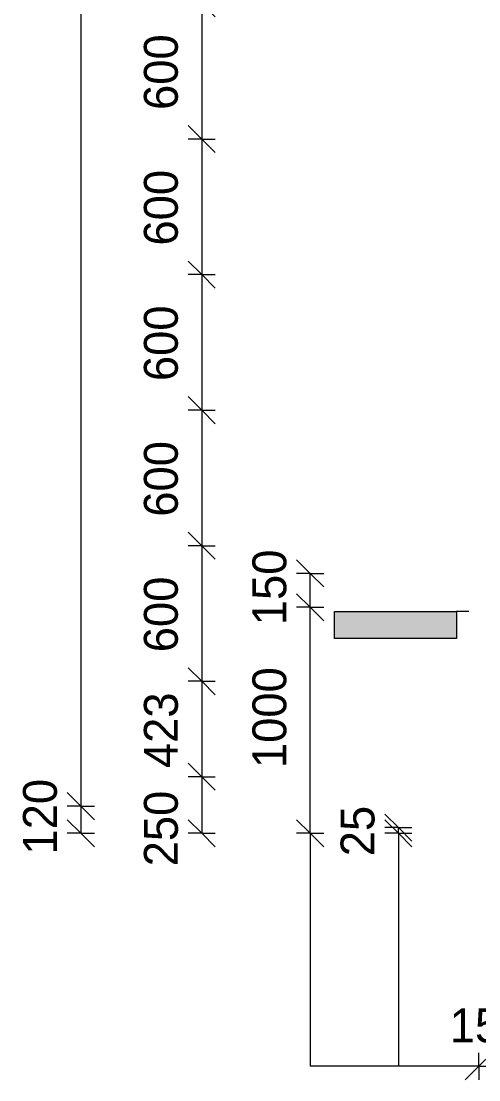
# Model space of a CAD drawing. Header units: millimetres. Extents: x -13510 to 6621, y -2503 to 13671.
# Drawn here: x -8116 to -6091, y -2486 to 2199 of the extents above; entities that cross this region are included whole.
import ezdxf

# ---------------------------------------------------------------- set-up
doc = ezdxf.new("R2010")
doc.units = ezdxf.units.MM
for name, color, linetype, lineweight in [('A-ANNO-DIMS', 211, 'Continuous', 9), ('A-ANNO-DIMS-60', 211, 'Continuous', 9), ('A-DETL-THIN', 151, 'Continuous', 18), ('G-ANNO-SYMB', 111, 'Continuous', 9)]:
    doc.layers.add(name, color=color, linetype=linetype, lineweight=lineweight)
doc.styles.add('Nirmala UI Semilight', font='NirmalaS.ttf', dxfattribs={"height": 150})
doc.dimstyles.new('Arrow_Filled_-_2_5_NI_UI', dxfattribs={"dimscale": 304.8, "dimtxt": 157.104592, "dimasz": 0.393701, "dimexe": 0.19685, "dimexo": 0.0625, "dimgap": 0.19685, "dimtad": 1, "dimdec": 4, "dimzin": 0, "dimdsep": 46, "dimtxsty": 'Nirmala UI Semilight', "dimblk1": 'OBLIQUE', "dimblk2": 'OBLIQUE', "dimsah": 1, "dimcen": 0.09, "dimazin": 0, "dimtfac": 1, "dimtdec": 4, "dimtix": 1, "dimtmove": 0, "dimatfit": 3, "dimfxl": 0.19685, "dimfxlon": 1, "dimtvp": 1, "dimtolj": 1, "dimtzin": 0, "dimarcsym": 2})
doc.dimstyles.new('Arrow_Filled_-_2_5_NI_UI_1', dxfattribs={"dimscale": 304.8, "dimtxt": 157.104592, "dimasz": 0.393701, "dimexe": 0.19685, "dimexo": 0.0625, "dimgap": 0.19685, "dimtad": 1, "dimdec": 4, "dimzin": 0, "dimdsep": 46, "dimtxsty": 'Nirmala UI Semilight', "dimblk1": 'OBLIQUE', "dimblk2": 'OBLIQUE', "dimsah": 1, "dimcen": 0.09, "dimazin": 0, "dimtfac": 1, "dimtdec": 4, "dimtix": 1, "dimtmove": 2, "dimatfit": 3, "dimfxl": 0.19685, "dimfxlon": 1, "dimtvp": 1, "dimtolj": 1, "dimtzin": 0, "dimarcsym": 2})

# ---------------------------------------------------------------- blocks, each defined once
blk = doc.blocks.new('Detail View - M_Section Tail - Filled Horizontal-14034-Elevation Front')
at = {"layer": 'G-ANNO-SYMB'}
blk.add_hatch(color=256, dxfattribs=at).paths.add_polyline_path([(-6189.7, -533.7), (-6189.7, -413.7), (-6729.7, -413.7), (-6729.7, -533.7)])
for p, q in [((-6729.7, -533.7), (-6729.7, -413.7)), ((-6729.7, -413.7), (-6189.7, -413.7)), ((-6189.7, -413.7), (-6189.7, -533.7)), ((-6189.7, -533.7), (-6729.7, -533.7))]:
    blk.add_line(p, q, dxfattribs=at)
blk = doc.blocks.new('DIMBLOCK25-Elevation Front')
at = {"layer": 'A-ANNO-DIMS-60'}
for p, q in [((-6091.2, -2426.2), (-6031.2, -2366.2)), ((-6091.2, -2426.2), (-6091.2, -2366.2)), ((-5941.2, -2426.2), (-5881.2, -2366.2)), ((-5941.2, -2426.2), (-5941.2, -2366.2)), ((-6091.2, -2426.2), (-6151.2, -2486.2)), ((-6091.2, -2426.2), (-5941.2, -2426.2)), ((-6091.2, -2426.2), (-6091.2, -2486.2)), ((-5941.2, -2426.2), (-6001.2, -2486.2)), ((-5941.2, -2426.2), (-5941.2, -2486.2))]:
    blk.add_line(p, q, dxfattribs=at)
at = {"layer": 'A-ANNO-DIMS-60', "color": 0, "insert": (-6219.9, -2170.5), "char_height": 150, "width": 370.196, "attachment_point": 1, "line_spacing_factor": 1.142579, "style": 'Nirmala UI Semilight'}
blk.add_mtext('150', dxfattribs=at)
blk = doc.blocks.new('_Oblique')
at = {"color": 0, "linetype": 'ByBlock', "lineweight": -2}
blk.add_line((-0.5, -0.5), (0.5, 0.5), dxfattribs=at)
blk = doc.blocks.new('DIMBLOCK30-Elevation Front')
at = {"layer": 'A-ANNO-DIMS-60'}
for p, q in [((-6837.1, -395), (-6897.1, -335)), ((-6837.1, -395), (-6897.1, -395)), ((-6837.1, -1395), (-6837.1, -395)), ((-6837.1, -395), (-6777.1, -455)), ((-6837.1, -395), (-6777.1, -395)), ((-6837.1, -1395), (-6897.1, -1335)), ((-6837.1, -1395), (-6897.1, -1395)), ((-6837.1, -1395), (-6777.1, -1455)), ((-6837.1, -1395), (-6777.1, -1395))]:
    blk.add_line(p, q, dxfattribs=at)
at = {"layer": 'A-ANNO-DIMS-60', "color": 0, "insert": (-7092.8, -1106.4), "char_height": 150, "width": 507.305, "attachment_point": 1, "rotation": 90, "line_spacing_factor": 1.142579, "style": 'Nirmala UI Semilight'}
blk.add_mtext('1000', dxfattribs=at)
blk = doc.blocks.new('DIMBLOCK31-Elevation Front')
at = {"layer": 'A-ANNO-DIMS-60'}
for p, q in [((-6837.1, -245), (-6897.1, -185)), ((-6837.1, -245), (-6897.1, -245)), ((-6837.1, -395), (-6837.1, -245)), ((-6837.1, -245), (-6777.1, -305)), ((-6837.1, -245), (-6777.1, -245)), ((-6837.1, -395), (-6897.1, -335)), ((-6837.1, -395), (-6897.1, -395)), ((-6837.1, -395), (-6777.1, -455)), ((-6837.1, -395), (-6777.1, -395))]:
    blk.add_line(p, q, dxfattribs=at)
at = {"layer": 'A-ANNO-DIMS-60', "color": 0, "insert": (-7092.8, -474.2), "char_height": 150, "width": 370.196, "attachment_point": 1, "rotation": 90, "line_spacing_factor": 1.142579, "style": 'Nirmala UI Semilight'}
blk.add_mtext('150', dxfattribs=at)
blk = doc.blocks.new('DIMBLOCK32-Elevation Front')
at = {"layer": 'A-ANNO-DIMS-60'}
for p, q in [((-6447.1, -1370), (-6507.1, -1310)), ((-6447.1, -1395), (-6507.1, -1335)), ((-6447.1, -1370), (-6507.1, -1370)), ((-6447.1, -1395), (-6507.1, -1395)), ((-6447.1, -1395), (-6447.1, -1370)), ((-6447.1, -1370), (-6387.1, -1430)), ((-6447.1, -1370), (-6387.1, -1370)), ((-6447.1, -1395), (-6387.1, -1455)), ((-6447.1, -1395), (-6387.1, -1395))]:
    blk.add_line(p, q, dxfattribs=at)
at = {"layer": 'A-ANNO-DIMS-60', "color": 0, "insert": (-6702.8, -1496.8), "char_height": 150, "width": 274.219, "attachment_point": 1, "rotation": 90, "line_spacing_factor": 1.142579, "style": 'Nirmala UI Semilight'}
blk.add_mtext('25', dxfattribs=at)
blk = doc.blocks.new('DIMBLOCK34-Elevation Front')
at = {"layer": 'A-ANNO-DIMS-60'}
for p, q in [((-7852.1, 7580), (-7912.1, 7640)), ((-7852.1, 7580), (-7912.1, 7580)), ((-7852.1, 7580), (-7852.1, -1275)), ((-7852.1, 7580), (-7792.1, 7520)), ((-7852.1, 7580), (-7792.1, 7580)), ((-7852.1, -1275), (-7912.1, -1215)), ((-7852.1, -1275), (-7912.1, -1275)), ((-7852.1, -1275), (-7792.1, -1335)), ((-7852.1, -1275), (-7792.1, -1275))]:
    blk.add_line(p, q, dxfattribs=at)
at = {"layer": 'A-ANNO-DIMS-60', "color": 0, "insert": (-8107.8, 2382.7), "char_height": 150, "width": 1847.55, "attachment_point": 1, "rotation": 90, "line_spacing_factor": 1.142579, "style": 'Nirmala UI Semilight'}
blk.add_mtext('T8@200mm C/C', dxfattribs=at)
blk = doc.blocks.new('DIMBLOCK35-Elevation Front')
at = {"layer": 'A-ANNO-DIMS-60'}
for p, q in [((-7852.1, -1275), (-7912.1, -1215)), ((-7852.1, -1275), (-7912.1, -1275)), ((-7852.1, -1275), (-7852.1, -1395)), ((-7852.1, -1275), (-7792.1, -1335)), ((-7852.1, -1275), (-7792.1, -1275)), ((-7852.1, -1395), (-7912.1, -1335)), ((-7852.1, -1395), (-7912.1, -1395)), ((-7852.1, -1395), (-7792.1, -1455)), ((-7852.1, -1395), (-7792.1, -1395))]:
    blk.add_line(p, q, dxfattribs=at)
at = {"layer": 'A-ANNO-DIMS-60', "color": 0, "insert": (-8107.8, -1489.2), "char_height": 150, "width": 370.196, "attachment_point": 1, "rotation": 90, "line_spacing_factor": 1.142579, "style": 'Nirmala UI Semilight'}
blk.add_mtext('120', dxfattribs=at)
blk = doc.blocks.new('DIMBLOCK46-Elevation Front')
at = {"layer": 'A-ANNO-DIMS-60'}
for p, q in [((-7317.1, 2277.5), (-7377.1, 2337.5)), ((-7317.1, 2277.5), (-7377.1, 2277.5)), ((-7317.1, 2277.5), (-7317.1, 1677.5)), ((-7317.1, 2277.5), (-7257.1, 2217.5)), ((-7317.1, 2277.5), (-7257.1, 2277.5)), ((-7317.1, 1677.5), (-7377.1, 1737.5)), ((-7317.1, 1677.5), (-7377.1, 1677.5)), ((-7317.1, 1677.5), (-7257.1, 1617.5)), ((-7317.1, 1677.5), (-7257.1, 1677.5))]:
    blk.add_line(p, q, dxfattribs=at)
at = {"layer": 'A-ANNO-DIMS-60', "color": 0, "insert": (-7572.8, 1806.1), "char_height": 150, "width": 411.328, "attachment_point": 1, "rotation": 90, "line_spacing_factor": 1.142579, "style": 'Nirmala UI Semilight'}
blk.add_mtext('600', dxfattribs=at)
blk = doc.blocks.new('DIMBLOCK47-Elevation Front')
at = {"layer": 'A-ANNO-DIMS-60'}
for p, q in [((-7317.1, 1677.5), (-7377.1, 1737.5)), ((-7317.1, 1677.5), (-7377.1, 1677.5)), ((-7317.1, 1677.5), (-7317.1, 1077.5)), ((-7317.1, 1677.5), (-7257.1, 1617.5)), ((-7317.1, 1677.5), (-7257.1, 1677.5)), ((-7317.1, 1077.5), (-7377.1, 1137.5)), ((-7317.1, 1077.5), (-7377.1, 1077.5)), ((-7317.1, 1077.5), (-7257.1, 1017.5)), ((-7317.1, 1077.5), (-7257.1, 1077.5))]:
    blk.add_line(p, q, dxfattribs=at)
at = {"layer": 'A-ANNO-DIMS-60', "color": 0, "insert": (-7572.8, 1206.1), "char_height": 150, "width": 411.328, "attachment_point": 1, "rotation": 90, "line_spacing_factor": 1.142579, "style": 'Nirmala UI Semilight'}
blk.add_mtext('600', dxfattribs=at)
blk = doc.blocks.new('DIMBLOCK48-Elevation Front')
at = {"layer": 'A-ANNO-DIMS-60'}
for p, q in [((-7317.1, 1077.5), (-7377.1, 1137.5)), ((-7317.1, 1077.5), (-7377.1, 1077.5)), ((-7317.1, 1077.5), (-7317.1, 477.5)), ((-7317.1, 1077.5), (-7257.1, 1017.5)), ((-7317.1, 1077.5), (-7257.1, 1077.5)), ((-7317.1, 477.5), (-7377.1, 537.5)), ((-7317.1, 477.5), (-7377.1, 477.5)), ((-7317.1, 477.5), (-7257.1, 417.5)), ((-7317.1, 477.5), (-7257.1, 477.5))]:
    blk.add_line(p, q, dxfattribs=at)
at = {"layer": 'A-ANNO-DIMS-60', "color": 0, "insert": (-7572.8, 606.1), "char_height": 150, "width": 411.328, "attachment_point": 1, "rotation": 90, "line_spacing_factor": 1.142579, "style": 'Nirmala UI Semilight'}
blk.add_mtext('600', dxfattribs=at)
blk = doc.blocks.new('DIMBLOCK49-Elevation Front')
at = {"layer": 'A-ANNO-DIMS-60'}
for p, q in [((-7317.1, 477.5), (-7377.1, 537.5)), ((-7317.1, 477.5), (-7377.1, 477.5)), ((-7317.1, 477.5), (-7317.1, -122.5)), ((-7317.1, 477.5), (-7257.1, 417.5)), ((-7317.1, 477.5), (-7257.1, 477.5)), ((-7317.1, -122.5), (-7377.1, -62.5)), ((-7317.1, -122.5), (-7377.1, -122.5)), ((-7317.1, -122.5), (-7257.1, -182.5)), ((-7317.1, -122.5), (-7257.1, -122.5))]:
    blk.add_line(p, q, dxfattribs=at)
at = {"layer": 'A-ANNO-DIMS-60', "color": 0, "insert": (-7572.8, 6.1), "char_height": 150, "width": 411.328, "attachment_point": 1, "rotation": 90, "line_spacing_factor": 1.142579, "style": 'Nirmala UI Semilight'}
blk.add_mtext('600', dxfattribs=at)
blk = doc.blocks.new('DIMBLOCK50-Elevation Front')
at = {"layer": 'A-ANNO-DIMS-60'}
for p, q in [((-7317.1, -122.5), (-7377.1, -62.5)), ((-7317.1, -122.5), (-7377.1, -122.5)), ((-7317.1, -122.5), (-7317.1, -722.5)), ((-7317.1, -122.5), (-7257.1, -182.5)), ((-7317.1, -122.5), (-7257.1, -122.5)), ((-7317.1, -722.5), (-7377.1, -662.5)), ((-7317.1, -722.5), (-7377.1, -722.5)), ((-7317.1, -722.5), (-7257.1, -782.5)), ((-7317.1, -722.5), (-7257.1, -722.5))]:
    blk.add_line(p, q, dxfattribs=at)
at = {"layer": 'A-ANNO-DIMS-60', "color": 0, "insert": (-7572.8, -593.9), "char_height": 150, "width": 411.328, "attachment_point": 1, "rotation": 90, "line_spacing_factor": 1.142579, "style": 'Nirmala UI Semilight'}
blk.add_mtext('600', dxfattribs=at)
blk = doc.blocks.new('DIMBLOCK51-Elevation Front')
at = {"layer": 'A-ANNO-DIMS-60'}
for p, q in [((-7317.1, -722.5), (-7377.1, -662.5)), ((-7317.1, -722.5), (-7377.1, -722.5)), ((-7317.1, -722.5), (-7317.1, -1145)), ((-7317.1, -722.5), (-7257.1, -782.5)), ((-7317.1, -722.5), (-7257.1, -722.5)), ((-7317.1, -1145), (-7377.1, -1085)), ((-7317.1, -1145), (-7377.1, -1145)), ((-7317.1, -1145), (-7257.1, -1205)), ((-7317.1, -1145), (-7257.1, -1145))]:
    blk.add_line(p, q, dxfattribs=at)
at = {"layer": 'A-ANNO-DIMS-60', "color": 0, "insert": (-7572.8, -1106.6), "char_height": 150, "width": 414.756, "attachment_point": 1, "rotation": 90, "line_spacing_factor": 1.142579, "style": 'Nirmala UI Semilight'}
blk.add_mtext('423', dxfattribs=at)
blk = doc.blocks.new('DIMBLOCK52-Elevation Front')
at = {"layer": 'A-ANNO-DIMS-60'}
for p, q in [((-7317.1, -1145), (-7377.1, -1085)), ((-7317.1, -1145), (-7377.1, -1145)), ((-7317.1, -1145), (-7317.1, -1395)), ((-7317.1, -1145), (-7257.1, -1205)), ((-7317.1, -1145), (-7257.1, -1145)), ((-7317.1, -1395), (-7377.1, -1335)), ((-7317.1, -1395), (-7377.1, -1395)), ((-7317.1, -1395), (-7257.1, -1455)), ((-7317.1, -1395), (-7257.1, -1395))]:
    blk.add_line(p, q, dxfattribs=at)
at = {"layer": 'A-ANNO-DIMS-60', "color": 0, "insert": (-7572.8, -1541.4), "char_height": 150, "width": 411.328, "attachment_point": 1, "rotation": 90, "line_spacing_factor": 1.142579, "style": 'Nirmala UI Semilight'}
blk.add_mtext('250', dxfattribs=at)

msp = doc.modelspace()

# ---------------------------------------------------------------- linework, layer by layer
at = {"layer": 'A-DETL-THIN'}
for p, q in [((-6837.12541, -1395), (-6837.12541, -2426.23082)), ((-6447.12541, -1395), (-6447.12541, -2426.23082)), ((-6091.19617, -2426.23082), (-6837.12541, -2426.23082))]:
    msp.add_line(p, q, dxfattribs=at)
at = {"layer": 'G-ANNO-SYMB'}
msp.add_line((-6134.98672, -413.69153), (-6189.67984, -413.69153), dxfattribs=at)

# ---------------------------------------------------------------- block references
msp.add_blockref('Detail View - M_Section Tail - Filled Horizontal-14034-Elevation Front', (0, 0), dxfattribs=at)

# ---------------------------------------------------------------- dimensions: what is measured, and where the dimension line sits
at = {"layer": 'A-ANNO-DIMS'}
dim = msp.add_linear_dim(base=(-7852.12541, -1275), p1=(-7792.12541, 7580), p2=(-7792.12541, -1275), angle=90, text='T8@200mm C/C', dimstyle='Arrow_Filled_-_2_5_NI_UI', override={"dimpost": '<>', "dimfxl": 8855}, dxfattribs=at)
dim.commit()
dim.dimension.update_dxf_attribs({"geometry": 'DIMBLOCK34-Elevation Front', "text_midpoint": (-8000.82834, 3152.5)})
for base, p1, p2, override, picture, middle in [((-7317.12541, 1677.5), (-7257.12541, 2277.5), (-7257.12541, 1677.5), {"dimpost": '<>', "dimfxl": 600}, 'DIMBLOCK46-Elevation Front', (-7454.68817, 1977.5)), ((-7317.12541, 1077.5), (-7257.12541, 1677.5), (-7257.12541, 1077.5), {"dimpost": '<>', "dimfxl": 600}, 'DIMBLOCK47-Elevation Front', (-7454.68817, 1377.5)), ((-7317.12541, 477.5), (-7257.12541, 1077.5), (-7257.12541, 477.5), {"dimpost": '<>', "dimfxl": 600}, 'DIMBLOCK48-Elevation Front', (-7454.68817, 777.5)), ((-7317.12541, -122.5), (-7257.12541, 477.5), (-7257.12541, -122.5), {"dimpost": '<>', "dimfxl": 600}, 'DIMBLOCK49-Elevation Front', (-7454.68817, 177.5)), ((-7317.12541, -722.5), (-7257.12541, -122.5), (-7257.12541, -722.5), {"dimpost": '<>', "dimfxl": 600}, 'DIMBLOCK50-Elevation Front', (-7454.68817, -422.5)), ((-6837.12541, -245), (-6777.12541, -395), (-6777.12541, -245), {"dimpost": '<>', "dimfxl": 150}, 'DIMBLOCK31-Elevation Front', (-6975.05428, -320)), ((-6837.12541, -395), (-6777.12541, -1395), (-6777.12541, -395), {"dimpost": '<>', "dimfxl": 1000}, 'DIMBLOCK30-Elevation Front', (-6975.05428, -895)), ((-7317.12541, -1145), (-7257.12541, -722.5), (-7257.12541, -1145), {"dimpost": '<>', "dimfxl": 422.5}, 'DIMBLOCK51-Elevation Front', (-7454.68817, -933.75)), ((-7852.12541, -1395), (-7792.12541, -1275), (-7792.12541, -1395), {"dimpost": '<>', "dimfxl": 120}, 'DIMBLOCK35-Elevation Front', (-7990.05428, -1335)), ((-6447.12541, -1370), (-6387.12541, -1395), (-6387.12541, -1370), {"dimpost": '<>', "dimfxl": 25}, 'DIMBLOCK32-Elevation Front', (-6584.63587, -1382.5))]:
    dim = msp.add_linear_dim(base=base, p1=p1, p2=p2, angle=90, dimstyle='Arrow_Filled_-_2_5_NI_UI', override=override, dxfattribs=at)
    dim.commit()
    dim.dimension.update_dxf_attribs({"geometry": picture, "text_midpoint": middle})
dim = msp.add_linear_dim(base=(-7317.12541, -1395), p1=(-7257.12541, -1145), p2=(-7257.12541, -1395), angle=90, dimstyle='Arrow_Filled_-_2_5_NI_UI_1', override={"dimpost": '<>', "dimfxl": 250}, dxfattribs=at)
dim.commit()
dim.dimension.update_dxf_attribs({"geometry": 'DIMBLOCK52-Elevation Front', "text_midpoint": (-7472.82857, -1335.75178), "dimtype": 160, "text_rotation": 90})
dim = msp.add_linear_dim(base=(-5941.19617, -2426.23082), p1=(-6091.19617, -2366.23082), p2=(-5941.19617, -2366.23082), dimstyle='Arrow_Filled_-_2_5_NI_UI_1', override={"dimpost": '<>', "dimfxl": 150}, dxfattribs=at)
dim.commit()
dim.dimension.update_dxf_attribs({"geometry": 'DIMBLOCK25-Elevation Front', "text_midpoint": (-6034.79921, -2270.52767), "dimtype": 160})

doc.saveas('drawing.dxf')
